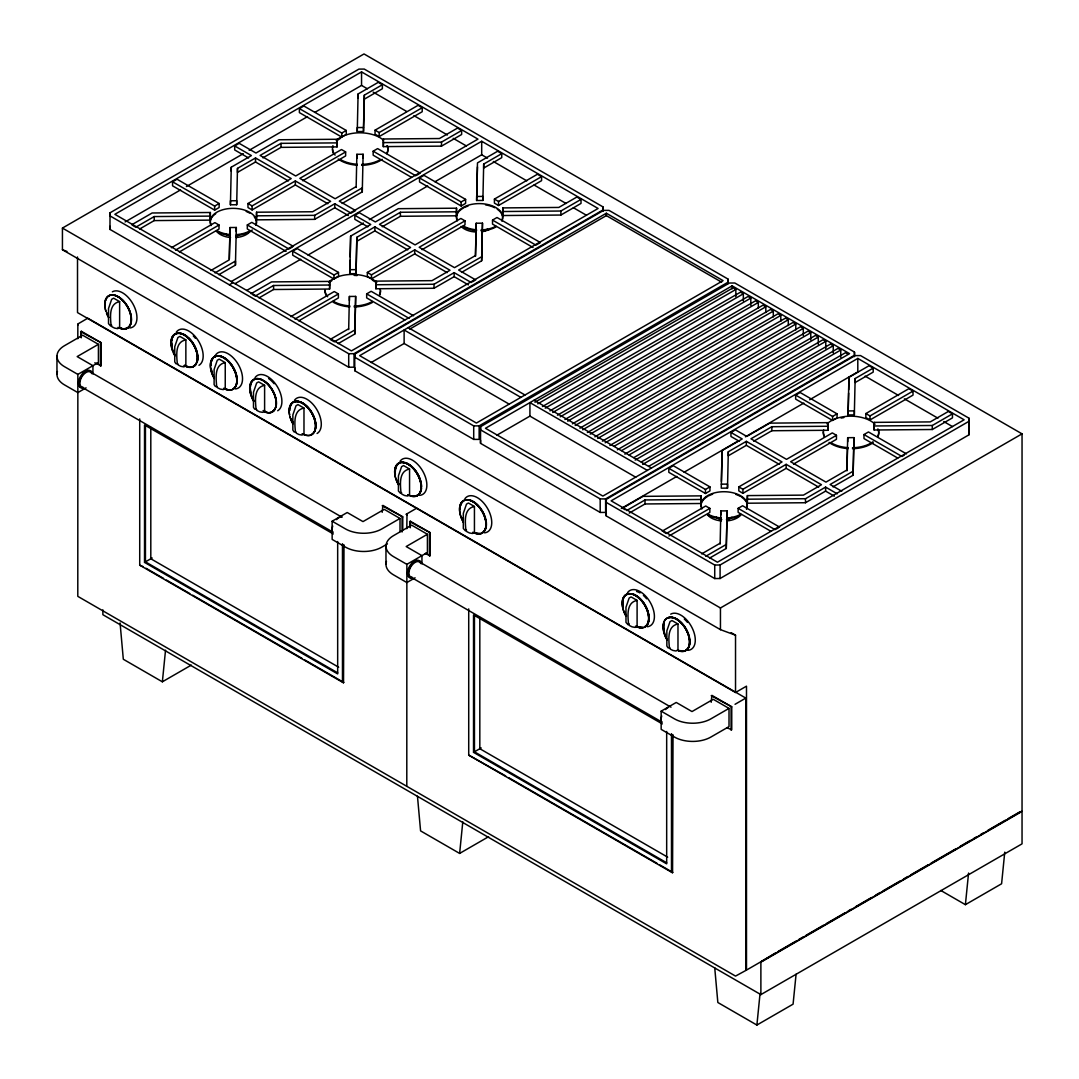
<?xml version="1.0" encoding="UTF-8"?>
<svg xmlns="http://www.w3.org/2000/svg" width="1079" height="1079" viewBox="0 0 1079 1079"><rect width="100%" height="100%" fill="white"/><g stroke="black" fill="none" stroke-linecap="round" stroke-linejoin="round"><path stroke-width="1.5" d="M354.748 354.074L354.735 357.203L473.708 425.895L479.143 425.881L728.001 282.212L728.015 279.07L609.028 210.392L603.606 210.392L354.748 354.074L354.735 370.717L473.708 439.409L479.143 439.396L479.143 425.881M354.735 370.717L354.748 367.588M605.616 498.903L600.194 498.916L480.533 429.833L480.546 426.691L729.404 283.022L734.826 283.008L854.487 352.091L854.474 355.234L605.616 498.903L605.616 512.417L600.194 512.431L480.533 443.348L480.546 440.219M602.999 211.403L602.999 206.898L364.27 69.069L358.902 69.11L110.045 212.792L109.964 215.881L348.706 353.723L354.06 353.669L602.918 210M354.06 353.669L354.06 367.184L348.706 367.238L109.964 229.409L110.045 226.307M139.663 228.991L154.203 220.588L210.243 220.116L210.338 212.496L152.152 212.981L131.678 224.81M210.243 220.116L210.338 212.496M327.827 203.729L295.349 184.968L252.108 209.933L247.981 207.546L247.981 203.526L291.209 178.575L255.521 157.966L237.488 168.378L236.679 204.74L230.434 204.794L231.27 167.191L251.394 155.578L234.682 145.935L234.682 149.954L248.602 157.993M236.301 231.499L236.301 227.48L230.043 227.534L229.234 259.891L210.837 270.519M229.355 259.054L230.043 227.534M218.821 274.686L235.451 265.083L236.301 227.48M247.981 203.526L252.108 205.914L295.349 180.948L330.646 201.341L312.613 211.754L256.573 212.212L256.492 215.827L314.663 215.341L334.787 203.729L351.093 213.143L355.584 210.553L339.265 201.139L362.274 187.854L362.274 191.86L342.137 203.486M348.382 215.584L334.787 207.748L314.663 219.361L256.492 219.846L256.573 216.232M259.027 297.898L273.567 289.509L329.608 289.037L329.702 281.417L271.53 281.902L251.043 293.731M329.608 289.037L329.702 281.417M262.898 157.844L281.026 147.364L337.08 146.892L337.161 139.272L278.989 139.757L255.966 153.043L239.174 143.345L234.682 145.935M337.08 146.892L337.161 139.272M447.192 272.636L414.714 253.889L371.473 278.854L367.346 276.467L367.346 272.447L410.586 247.482L374.885 226.873L356.852 237.286L356.043 273.661L349.798 273.715L350.635 236.112L370.758 224.499L354.829 215.301L354.829 219.32L367.858 226.833M349.798 273.715L350.135 260.282M350.216 256.923L350.635 236.112M348.679 329.594L349.407 296.455L355.665 296.401L354.816 334.004L338.186 343.608M357.257 131.571L358.093 93.967L378.257 82.341L382.384 84.715L382.384 88.734L364.324 99.174L363.502 131.517L357.257 131.571L357.257 127.551L363.502 127.511L364.324 95.154L382.384 84.715M356.137 187.449L356.879 154.31L363.124 154.257L363.124 158.276M356.043 273.661L356.852 237.286M354.816 334.004L355.665 296.401M362.274 191.86L363.124 154.257M468.394 284.883L454.151 276.656L434.028 288.268L375.856 288.754L375.951 285.153M367.346 272.447L371.473 274.835L414.714 249.869L450.024 270.249L431.991 280.661L375.951 281.133L375.856 284.748L434.028 284.249L454.151 272.636L471.24 282.509M383.409 138.989L383.315 142.603L441.486 142.118L461.637 130.478L461.637 134.497L441.486 146.137L383.315 146.623L383.409 138.989L439.45 138.53L457.509 128.091L461.637 130.478M383.315 146.623L383.409 143.008M382.263 226.752L400.403 216.286L456.444 215.813L456.525 208.193L398.353 208.679L375.344 221.964L359.307 212.711L354.829 215.301M456.444 215.813L456.525 208.193M483.689 164.062L482.879 200.438L476.621 200.492L477.471 162.889L497.621 151.249L501.748 153.636L501.748 157.655L483.689 168.081L483.689 164.062L501.748 153.636M461.515 272.407L481.652 260.781L482.488 223.178L476.244 223.232L475.434 255.588L454.502 267.659L419.191 247.28L464.995 220.844L464.995 224.864L422.064 249.654M476.621 200.492L477.471 166.908M475.515 256.37L476.244 223.232M481.652 260.781L482.488 223.178M581.015 199.399L560.864 211.025L502.679 211.524L502.774 207.91L558.814 207.438L576.874 197.012L581.015 199.399L581.015 203.418L560.864 215.045L502.679 215.53L502.774 211.929M602.918 210.257L602.999 206.898M606.304 499.307L606.223 502.396L714.73 565.045L720.084 564.991L968.942 421.323L969.023 418.22L860.529 355.584L855.161 355.625L606.304 499.307L606.223 515.91L714.73 578.56L720.084 578.506L968.942 434.837L969.023 418.22M606.223 515.91L606.304 512.822M625.254 509.774L622.502 508.182L642.976 496.353L701.161 495.868L701.067 499.483L645.026 499.941L626.629 510.569M629.205 513.105L645.026 503.96L701.067 503.502L701.161 499.887M818.651 487.101L786.173 468.353L742.932 493.305L738.805 490.918L738.805 486.912L782.032 461.947L746.344 441.338L728.312 451.75L727.502 488.126L721.258 488.167L722.094 450.563L742.217 438.951L730.942 432.45L730.942 436.469L739.398 441.338M721.419 481.45L722.094 450.563M720.138 544.045L720.866 510.906L727.125 510.853L726.275 548.469L709.645 558.059M726.275 548.469L727.125 510.853M834.35 496.165L825.61 491.12L805.487 502.733L747.315 503.219L747.396 495.598L803.437 495.126L821.47 484.714L786.173 464.334L742.932 489.286L738.805 486.912M747.315 503.219L747.396 495.598M753.722 441.217L771.849 430.737L827.903 430.278L827.984 426.664M730.942 432.45L735.433 429.86L746.789 436.415L769.813 423.13L827.984 422.644L827.903 426.259L771.849 426.718L750.93 438.802L786.524 459.357L832.314 432.908L836.454 435.296L836.454 439.315L793.51 464.105M855.148 378.527L854.325 414.902L848.081 414.943L848.917 377.34L869.081 365.714L873.208 368.101L873.208 372.107L855.148 382.546L855.148 378.527L873.208 368.101M832.961 486.872L853.098 475.246L853.948 437.629L847.703 437.683L846.88 470.039L825.961 482.124L790.651 461.745L836.454 435.296M848.081 414.943L848.634 393.12M848.714 389.762L848.917 377.34M846.961 470.822L847.541 448.176M853.098 475.246L853.948 437.629M952.46 413.85L932.31 425.49L874.138 425.976L874.233 422.375L930.273 421.902L948.333 411.477L952.46 413.85L952.46 417.87L932.31 429.509L874.138 429.995L874.233 426.38M111.676 325.17L110.611 325.979L108.52 323.646L108.52 308.5L111.676 299.301L113.632 298.168L119.634 301.634L119.634 327.503L117.678 328.636L114.657 328.11L112.054 326.829L111.043 325.103C110.314 316.646 108.871 303.658 119.634 301.634M401.59 492.563L400.525 493.359L398.434 491.026L398.434 475.879L401.59 466.694L403.559 465.562L409.561 469.028L409.561 494.897L407.606 496.03L404.571 495.49L401.968 494.209L400.97 492.483C400.228 484.026 398.785 471.051 409.561 469.028M466.479 530.018L465.413 530.828L463.323 528.481L463.323 513.334L466.479 504.149L468.434 503.016L474.436 506.483L474.436 532.352L472.481 533.485L469.459 532.959L466.856 531.664L465.858 529.951C465.116 521.481 463.673 508.506 474.436 506.483M629.138 623.932L628.059 624.728L625.982 622.394L625.982 607.248L629.138 598.063L631.094 596.93L637.096 600.396L637.096 626.265L635.14 627.398L632.119 626.859L629.516 625.577L628.504 623.851C627.776 615.394 626.333 602.419 637.096 600.396M120.066 622.961L123.316 659.256L162.363 681.807L165.532 650.192M417.465 796.235L420.581 830.884L459.627 853.422L462.797 821.82M714.73 967.85L717.845 1002.499L756.892 1025.05L760.061 993.435M796.086 974.202L793.078 1004.158L756.892 1025.05M940.807 890.472L965.395 904.674L968.564 873.059M1004.751 852.154L1001.595 883.768L965.395 904.674M77.796 338.739L77.85 323.997L87.79 318.184L745.805 698.086L745.805 970.48L735.527 976.09L406.796 786.308L406.864 564.344L427.419 552.475L427.419 534.267L411.652 525.163L393.498 535.656A25.694 14.836 0 0 0 393.498 556.629L406.864 564.344M406.796 528.683L407.012 513.779M177.846 364.041L175.904 363.69L174.744 361.87L174.744 346.723L177.9 337.538L179.856 336.405L185.858 339.872L185.858 365.741L183.902 366.873L180.881 366.347L178.278 365.053L177.28 363.34C176.538 354.87 175.095 341.895 185.858 339.872M217.23 386.768L215.274 386.417L214.114 384.61L214.114 369.463L217.27 360.265L219.226 359.145L225.241 362.611L225.241 388.48L223.272 389.6L220.251 389.074L217.648 387.793L216.65 386.066C215.908 377.61 214.465 364.635 225.241 362.611M256.6 409.494L254.644 409.143L253.484 407.336L253.484 392.19L256.64 383.005L258.609 381.872L264.611 385.338L264.611 411.207L262.642 412.34L259.621 411.814L257.018 410.519L256.02 408.806C255.278 400.336 253.835 387.361 264.611 385.338M295.97 432.234L294.014 431.883L292.854 430.062L292.854 414.929L296.024 405.731L297.979 404.598L303.981 408.064L303.981 433.933L302.026 435.066L298.991 434.54L296.388 433.259L295.39 431.533C294.648 423.076 293.205 410.087 303.981 408.064M669.965 648.155L668.009 647.805L666.849 645.997L666.849 630.851L670.005 621.652L671.974 620.533L677.976 623.986L677.976 649.855L676.02 650.988L672.986 650.462L670.383 649.18L669.385 647.454C668.643 638.997 667.2 626.009 677.976 623.986M735.527 692.489L735.527 635.194L720.448 629.65L62.434 249.748L62.434 228.074L364.014 53.95L1022.042 433.852L1022.042 811.003L746.493 970.088L746.493 686.163L735.527 692.489L77.513 312.586L77.513 256.977M231.284 281.525L477.957 139.11L361.546 71.902L114.873 214.316L351.417 350.891L598.103 208.476L481.693 141.268L235.02 283.683M172.559 181.811L177.037 179.222L219.131 203.513L219.131 207.532L214.64 210.122L172.559 185.831L172.559 181.811L214.64 206.102L219.131 203.513M299.382 108.588L303.873 105.998L346.251 130.465L346.251 134.484L341.76 137.073L299.382 112.607L299.382 108.588L341.76 133.054L346.251 130.465M125.097 221.937L180.557 189.917M186.397 186.546L243.314 153.677M249.155 150.305L307.542 116.599M314.839 112.378L361.546 85.416L367.373 88.775M210.243 216.11L154.203 216.569L135.806 227.197L133.054 225.605M337.08 142.887L281.026 143.345L260.106 155.43L295.7 175.985L341.49 149.536L345.631 151.923L345.631 155.942L302.686 180.732M288.363 180.935L255.521 161.985L237.488 172.397L237.488 168.378M171.399 247.738L214.896 222.625L219.024 225.012L219.024 229.031L179.384 251.92M375.047 130.181L418.072 105.324L422.213 107.711L422.213 111.73L379.174 136.574L375.047 134.187L375.047 130.181L379.174 132.555L379.174 136.574M175.526 250.126L219.024 225.012M345.631 151.923L299.827 178.372L335.137 198.752L356.057 186.667M379.174 132.555L422.213 107.711M411.531 177.347L373.159 155.187L373.159 151.181L377.637 148.592L420.27 173.206M286.083 251.38L247.307 228.977L247.307 224.958L251.785 222.368L293.448 246.43M80.588 336.581L81.276 331.253L101.156 342.731L101.156 365.687L94.79 362.8M214.964 272.893L235.451 261.078L235.451 265.083M406.796 786.308L77.796 596.35L77.85 374.4L98.418 362.517L98.418 344.322L77.162 356.583L92.929 365.687L92.929 373.968M80.588 331.658L101.156 342.731M292.328 247.078L288.956 249.02L247.307 224.958M416.912 175.149L419.151 173.854M229.341 284.802L233.145 282.604M292.692 251.164L297.184 248.575L338.496 272.434L338.496 276.453L334.004 279.043L292.692 255.183L292.692 251.164L334.004 275.024L338.496 272.434M419.529 177.941L424.007 175.351L465.615 199.386L465.615 203.392L461.138 205.981L419.529 181.96L419.529 177.941L461.138 201.962L465.615 199.386M246.686 290.453L300.704 259.27M308.001 255.062L363.461 223.043M369.301 219.671L427.689 185.966M434.985 181.744L481.693 154.783L487.506 158.141M86.077 387.847L77.85 392.594L64.484 384.879A25.694 14.836 0 0 1 57.457 371.5M329.608 285.018L273.567 285.49L255.17 296.105L252.419 294.527M456.444 211.794L400.403 212.266L379.471 224.351L415.064 244.893L460.868 218.457L464.995 220.844M356.852 241.305L374.885 230.893L407.727 249.856M290.764 316.66L334.261 291.546L338.388 293.933L338.388 297.939L298.748 320.841M494.411 199.089L537.436 174.245L541.577 176.632L541.577 180.652L498.538 205.496L494.411 203.108L494.411 199.089L498.538 201.476L498.538 205.496M294.891 319.047L338.388 293.933M498.538 201.476L541.577 176.632M492.523 220.089L497.001 217.499L540.417 242.559L535.926 245.149L492.523 220.089L492.523 224.108L533.039 247.496M404.854 319.95L366.671 297.898L366.671 293.879L371.149 291.29L413.594 315.783M348.598 328.812L330.201 339.426L334.328 341.814L354.816 329.985M481.652 256.762L458.629 270.047L475.718 279.92M472.359 281.862L474.598 280.567M606.344 213.237L359.671 355.652L476.405 423.049L723.078 280.634L606.344 213.237L606.344 215.611L409.696 329.135M371.136 362.544L404.126 343.5L509.194 404.153M139.717 418.935L139.717 565.167L143.089 566.596M333.317 533.97L144.532 424.978L144.532 562.388L152.179 557.978M732.142 285.854L485.469 428.282L602.878 496.07L849.564 353.656L732.142 285.854L732.142 288.862M534.928 402.211L733.032 287.837L735.838 289.469L735.838 296.725M387.428 543.91L381.845 547.134A25.694 14.836 0 0 1 345.509 547.134L332.143 539.419L332.143 521.211L347.222 512.512L362.989 521.602L384.245 509.342L400.012 518.446L400.012 531.677M537.747 403.843L735.838 289.469M542.427 406.54L740.518 292.166L743.337 293.798L743.337 301.041M496.933 435.161L529.924 416.116L635.747 477.215M545.232 408.159L743.337 293.798M382.182 512.336L382.87 505.377L402.75 516.854L402.75 529.978M549.912 410.87L748.017 296.496L750.822 298.114L750.822 305.37M552.731 412.488L750.822 298.114M557.411 415.199L755.516 300.825L758.321 302.444L758.321 308.243M560.217 416.818L758.321 302.444M564.91 419.515L763.001 305.155L765.82 306.773L765.82 312.573M406.028 514.346L416.804 508.128M567.716 421.147L765.82 306.773M400.012 518.446L381.845 528.926A25.694 14.836 0 0 1 345.509 528.926L332.143 521.211M382.182 505.781L402.75 516.854M572.396 423.845L770.5 309.471L773.306 311.103L773.306 316.902M575.215 425.477L773.306 311.103M409.602 526.525L410.29 521.211L430.17 532.689L430.17 555.645L425.22 553.581M579.895 428.174L777.999 313.8L780.805 315.419L780.805 321.232M582.7 429.793L780.805 315.419M587.381 432.504L785.485 318.13L788.304 319.748L788.304 325.561M590.2 434.122L788.304 319.748M162.363 681.807L191.32 665.096M594.88 436.833L792.984 322.459L795.789 324.078L795.789 329.877M427.419 534.267L406.176 546.54L421.943 555.645L421.943 563.912M409.602 521.602L430.17 532.689M597.685 438.452L795.789 324.078M602.379 441.149L800.47 326.775L803.289 328.407L803.289 335.663M605.184 442.781L803.289 328.407M609.864 445.479L807.969 331.105L810.774 332.737L810.774 339.979M614.14 446.261L810.774 332.737M617.363 449.808L815.468 335.434L818.273 337.053L818.273 344.309M621.625 450.59L818.273 337.053M624.849 454.138L822.953 339.764L825.772 341.382L825.772 348.638M415.091 577.804L406.864 582.552L393.498 574.837A25.694 14.836 0 0 1 386.457 561.458M629.124 454.92L825.772 341.382M633.805 457.617L830.452 344.093L833.258 345.712L833.258 352.968M635.153 460.086L833.258 345.712M641.304 461.947L837.938 348.409L840.757 350.041L840.757 357.297M642.652 464.415L840.757 350.041M648.789 466.276L845.437 352.739L848.242 354.357M857.805 358.417L611.132 500.831L717.441 562.213L964.127 419.798L857.805 358.417L857.805 371.931L809.641 399.743M668.818 468.313L673.296 465.723L709.955 486.885L709.955 490.905L705.464 493.494L668.818 472.332L668.818 468.313L705.464 489.475L709.955 486.885M795.641 395.089L800.119 392.5L837.075 413.837L837.075 417.856L832.583 420.446L795.641 399.109L795.641 395.089L832.583 416.427L837.075 413.837M621.342 508.452L676.816 476.419M684.113 472.211L738.117 441.028M745.414 436.82L803.801 403.101M779.186 464.307L746.344 445.357L728.312 455.77L728.312 451.75M139.717 565.167L343.392 682.764L343.85 544.679M662.223 531.124L705.72 505.997L709.847 508.384L709.847 512.404L668.926 536.034M865.871 413.554L908.896 388.696L913.023 391.084L913.023 395.103L869.998 419.947L865.871 417.573L865.871 413.554L869.998 415.941L869.998 419.947M709.847 508.384L666.35 533.498L663.598 531.92M869.998 415.941L913.023 391.084M897.741 458.062L863.982 438.573L863.982 434.554L868.46 431.964L906.441 453.881M770.865 531.246L738.13 512.35L738.13 508.344L742.608 505.754L779.604 527.105M701.66 553.891L720.057 543.263M705.787 556.278L726.275 544.45M747.315 499.199L805.487 498.714L825.61 487.101L837.264 493.831M853.098 471.226L830.088 484.511L841.741 491.242M776.246 529.047L778.485 527.752M904.202 455.176L901.95 456.471L863.982 434.554M62.434 228.074L720.448 607.976L1022.042 433.852M468.718 608.893L468.718 755.125L505.66 775.922M662.317 723.915L473.533 614.922L473.533 752.346L481.194 747.922M661.157 711.169L676.236 702.456L692.003 711.56L713.246 699.286L729.013 708.39L729.013 726.599L710.845 737.078A25.694 14.836 0 0 1 674.523 737.078L661.157 729.364L661.157 711.169L674.523 718.884A25.694 14.836 0 0 0 710.845 718.884L729.013 708.39M711.196 702.294L711.884 695.335L731.751 706.812L731.751 729.768L726.814 727.705M459.627 853.422L488.585 836.711M735.042 704.304L745.805 698.086M711.196 695.726L731.751 706.812M468.718 755.125L672.406 872.722L672.864 734.624M775.437 952.986L760.884 961.78M778.35 951.3L795.816 941.225M798.716 939.539L803.086 937.017M806 935.345L823.452 925.256M826.366 923.584L845.289 912.659M848.202 910.973L851.102 909.3M855.472 906.778L871.481 897.539M875.838 895.017L880.208 892.495M883.121 890.809L900.574 880.734M903.487 879.048L907.857 876.526M910.77 874.853L928.223 864.765M931.137 863.092L955.873 848.809M960.243 846.287L970.426 840.406M973.339 838.734L976.252 837.048M980.609 834.526L983.522 832.853M987.892 830.331L1005.345 820.242M1008.258 818.57L1019.898 811.84M760.884 994.609L1022.042 843.845L1022.042 811.395L760.884 962.171L760.884 994.609L102.869 614.706L102.869 609.851M476.621 196.472L482.879 196.418L482.879 200.438M349.798 269.696L356.043 269.642M848.081 410.937L854.325 410.883L854.325 414.902M721.258 484.161L727.502 484.107L727.502 488.126M62.434 249.748L66.952 251.407M606.344 215.611L721.622 282.158M373.186 92.133L406.662 111.461M413.931 115.655L447.394 134.983M453.22 138.341L466.317 145.908M493.332 161.499L526.795 180.827M534.078 185.022L566.084 203.499M573.367 207.707L586.463 215.26M865.088 376.126L898.578 395.467M904.404 398.839L937.907 418.166M943.734 421.538L952.474 426.583M373.159 151.181L415.793 175.796M366.671 293.879L409.103 318.372M738.13 508.344L775.127 529.695M408.24 327.611L524.974 394.995M534.038 400.228L651.46 468.03M520.86 397.369L404.126 329.985L404.126 343.5M647.346 470.404L529.924 402.602L529.924 416.116M731.144 632.672L735.527 635.194M98.418 344.322L82.651 335.218L64.484 345.698A25.694 14.836 0 0 0 64.484 366.671L77.85 374.4M96.894 363.232L101.156 365.687M425.908 553.176L430.17 555.645M90.528 372.039L342.003 517.232M419.542 561.997L671.017 707.177M81.613 387.037L333.087 532.217M410.627 576.995L662.101 722.175M338.671 667.227L150.804 558.76L150.804 427.446M667.685 857.171L479.818 748.718L479.818 617.404M337.673 672.851L145.436 561.862L145.436 425.504M666.674 862.795L474.45 751.82L474.45 615.448M144.532 562.388L337.673 673.903L337.673 541.51M473.533 752.346L666.674 863.847L666.674 731.468M146.002 568.269L163.522 578.384M166.436 580.07L189.783 593.544M192.696 595.23L301.945 658.298M304.831 659.97L343.85 682.494M508.573 777.608L656.963 863.267M659.849 864.94L672.864 872.452M407.012 514.912L406.796 514.224M77.998 324.968L77.796 324.28M968.942 421.323L968.942 434.837M932.31 425.49L932.31 429.509M874.233 422.375L874.138 429.995M854.487 352.091L854.487 356.609M847.703 437.683L847.703 441.702M832.583 416.427L832.583 420.446M827.984 422.644L827.903 430.278M825.61 487.101L825.61 491.12M805.487 498.714L805.487 502.733M786.173 464.334L786.173 468.353M771.849 426.718L771.849 430.737M746.344 441.338L746.344 445.357M742.932 489.286L742.932 493.305M731.076 707.204L731.076 730.159M728.015 279.07L728.015 283.575M720.866 510.906L720.866 514.926M720.448 607.976L720.448 629.65M720.084 564.991L720.084 578.506M714.73 565.045L714.73 578.56M705.464 489.475L705.464 493.494M701.161 495.868L701.067 503.502M672.406 734.893L672.406 872.722M671.489 733.666L671.489 872.183M645.026 499.941L645.026 503.96M600.194 498.916L600.194 512.431M560.864 211.025L560.864 215.045M502.774 207.91L502.679 215.53M481.693 141.268L481.693 154.783M480.546 426.691L480.533 443.348M473.708 425.895L473.708 439.409M461.138 201.962L461.138 205.981M454.151 272.636L454.151 276.656M441.486 142.118L441.486 146.137M434.028 284.249L434.028 288.268M429.482 533.08L429.482 556.036M414.714 249.869L414.714 253.889M410.29 521.211L410.29 527.766M402.062 517.259L402.062 532.014M400.403 212.266L400.403 216.286M385.972 546.149L385.972 564.344M375.951 281.133L375.856 288.754M374.885 226.873L374.885 230.893M371.473 274.835L371.473 278.854M364.324 95.154L364.324 99.174M363.502 127.511L363.502 131.517M361.546 71.902L361.546 85.416M358.093 93.967L358.093 97.987M356.879 154.31L356.879 158.33M349.407 296.455L349.407 300.475M348.706 353.723L348.706 367.238M343.392 544.935L343.392 682.764M342.475 543.722L342.475 682.238M341.76 133.054L341.76 137.073M334.787 203.729L334.787 207.748M334.004 275.024L334.004 279.043M314.663 215.341L314.663 219.361M295.349 180.948L295.349 184.968M281.026 143.345L281.026 147.364M273.567 285.49L273.567 289.509M256.573 212.212L256.492 219.846M255.521 157.966L255.521 161.985M252.108 205.914L252.108 209.933M236.679 204.74L236.679 200.734L230.434 200.775L230.434 204.794M231.27 167.191L231.27 171.21M214.64 206.102L214.64 210.122M154.203 216.569L154.203 220.588M110.045 212.792L109.964 229.409M100.468 343.135L100.468 366.091M81.276 331.253L81.276 337.821M56.958 356.191L56.958 374.4M411.625 577.953A9.711 5.611 -60 0 1 409.656 566.111A9.711 5.611 -60 0 1 420.797 562.523M412.596 577.44A8.726 5.031 -60 0 1 410.816 566.812A8.726 5.031 -60 0 1 420.837 563.589M661.616 722.08A9.711 5.611 -60 0 1 661.724 715.943M665.527 709.564A9.711 5.611 -60 0 1 668.171 707.5M412.313 578.344A9.711 5.611 -60 0 1 410.344 566.502A9.711 5.611 -60 0 1 421.484 562.928M740.545 514.332A23.091 13.177 0.6 0 1 727.233 517.987M721.204 517.947A23.091 13.177 0.6 0 1 707.878 514.117M701.903 508.169A23.091 13.177 0.6 0 1 724.211 491.727A23.091 13.177 0.6 0 1 746.52 508.479M740.531 515.128A23.091 13.177 0.6 0 1 727.219 518.77M721.19 518.729A23.091 13.177 0.6 0 1 707.878 514.899M701.889 508.951A23.091 13.177 0.6 0 1 701.458 503.246M701.889 502.126A23.091 13.177 0.6 0 1 707.878 496.259M708.97 495.679A23.091 13.177 0.6 0 1 712.653 494.209M735.757 494.357A23.091 13.177 0.6 0 1 740.531 496.488M741.893 497.352A23.091 13.177 0.6 0 1 745.913 501.344M746.506 502.436A23.091 13.177 0.6 0 1 746.506 509.261M731.94 517.232A9.05 5.166 0.6 0 1 726.45 519.606M721.77 519.565A9.05 5.166 0.6 0 1 716.281 517.124M873.032 441.756A27.717 15.807 0.6 0 1 852.477 447.772M848.148 447.677A27.717 15.807 0.6 0 1 831.437 443.024M824.275 435.889A27.717 15.807 0.6 0 1 823.331 431.789M827.04 423.899A27.717 15.807 0.6 0 1 875.042 424.236M878.333 429.415A27.717 15.807 0.6 0 1 877.807 436.253M873.019 442.7A27.717 15.807 0.6 0 1 852.477 448.716M848.134 448.621A27.717 15.807 0.6 0 1 829.05 442.39M824.262 436.82A27.717 15.807 0.6 0 1 823.736 429.981M841.107 418.086A27.717 15.807 0.6 0 1 843.859 417.6M877.793 429.01A27.717 15.807 0.6 0 1 877.793 437.197M495.908 226.199A23.091 13.177 0.6 0 1 481.086 229.935M476.567 229.814A23.091 13.177 0.6 0 1 463.255 225.983M457.28 220.035A23.091 13.177 0.6 0 1 479.589 203.607A23.091 13.177 0.6 0 1 501.897 220.345M495.908 226.995A23.091 13.177 0.6 0 1 481.086 230.717M476.567 230.596A23.091 13.177 0.6 0 1 463.242 226.765M457.267 220.817A23.091 13.177 0.6 0 1 458.642 211.848M459.573 210.837A23.091 13.177 0.6 0 1 463.242 208.126M464.348 207.546A23.091 13.177 0.6 0 1 468.03 206.076M485.55 204.875A23.091 13.177 0.6 0 1 494.802 207.761M497.257 209.218A23.091 13.177 0.6 0 1 501.883 221.128M487.317 229.099A9.05 5.166 0.6 0 1 484.012 230.973M474.962 230.906A9.05 5.166 0.6 0 1 473.088 230.07M372.349 301.54A27.717 15.807 0.6 0 1 354.195 306.018M349.866 305.923A27.717 15.807 0.6 0 1 333.155 301.257M327.638 296.725A27.717 15.807 0.6 0 1 325.035 290.022M328.758 282.145A27.717 15.807 0.6 0 1 376.76 282.482M380.469 290.413A27.717 15.807 0.6 0 1 379.525 294.5M372.349 302.471A27.717 15.807 0.6 0 1 354.195 306.962M349.852 306.868A27.717 15.807 0.6 0 1 333.155 302.201M325.979 295.066A27.717 15.807 0.6 0 1 325.035 290.966M329.702 282.226A27.717 15.807 0.6 0 1 331.914 280.594M354.182 275.388A27.717 15.807 0.6 0 1 357.082 275.577M372.336 280.122A27.717 15.807 0.6 0 1 374.737 281.686M380.037 288.606A27.717 15.807 0.6 0 1 379.511 295.444M379.808 159.921A27.717 15.807 0.6 0 1 361.654 164.399M357.324 164.305A27.717 15.807 0.6 0 1 340.613 159.652M335.097 155.106A27.717 15.807 0.6 0 1 332.925 145.665M336.216 140.526A27.717 15.807 0.6 0 1 383.261 139.987M387.509 146.043A27.717 15.807 0.6 0 1 386.983 152.881M382.195 159.314A27.717 15.807 0.6 0 1 361.654 165.343M357.311 165.249A27.717 15.807 0.6 0 1 338.226 159.018M333.438 153.447A27.717 15.807 0.6 0 1 332.494 149.347M337.161 140.607A27.717 15.807 0.6 0 1 340.613 138.233M386.97 145.638A27.717 15.807 0.6 0 1 386.983 153.825M252.297 230.002A23.091 13.177 0.6 0 1 236.395 235.397M230.367 235.357A23.091 13.177 0.6 0 1 217.054 231.526M211.066 225.578A23.091 13.177 0.6 0 1 215.692 213.723M246.201 211.457A23.091 13.177 0.6 0 1 249.708 213.116M254.307 216.892A23.091 13.177 0.6 0 1 256.128 224.769M249.721 230.96A23.091 13.177 0.6 0 1 236.409 234.615M230.38 234.575A23.091 13.177 0.6 0 1 217.054 230.731M211.079 224.796A23.091 13.177 0.6 0 1 233.388 208.355A23.091 13.177 0.6 0 1 255.696 225.093M239.686 234.925A9.05 5.166 0.6 0 1 235.627 236.234M228.761 235.667A9.05 5.166 0.6 0 1 225.457 233.752M395.305 471.739A18.343 10.588 60 0 1 399.109 463.35M401.793 462.513A18.343 10.588 60 0 1 417.452 473.937A18.343 10.588 60 0 1 419.515 493.211M417.452 495.113A18.343 10.588 60 0 1 414.768 495.949M417.694 495.342A18.667 10.777 60 0 1 411.773 495.881A18.599 10.736 60 0 0 421.066 483.122A18.599 10.736 60 0 0 405.61 462.824A18.599 10.736 60 0 0 395.332 474.396M396.937 480.209A18.667 10.777 60 0 0 399.028 484.579A18.599 10.736 60 0 1 396.897 480.249M395.359 474.328A18.667 10.777 60 0 1 399.028 463.026M404.949 462.5A18.667 10.777 60 0 1 421.552 486.804M421.511 488.099A18.667 10.777 60 0 1 419.785 493.4M407.929 494.762A18.775 10.83 60 0 0 420.756 482.866A18.775 10.83 60 0 0 401.294 462.325A18.775 10.83 60 0 0 398.556 484.849A18.599 10.736 60 0 1 401.361 462.486A18.599 10.736 60 0 1 420.635 482.839A18.599 10.736 60 0 1 407.929 494.614M400.012 461.299A20.353 11.748 60 0 1 422.644 470.93A20.353 11.748 60 0 1 419.664 495.355M479.642 533.404A18.343 10.588 60 0 1 476.513 533.093M463.228 520.591A18.343 10.588 60 0 1 461.933 517.691M460.639 505.579A18.343 10.588 60 0 1 463.983 500.804M469.81 500.292A18.343 10.588 60 0 1 484.39 515.695A18.343 10.588 60 0 1 482.34 532.581M482.569 532.81A18.667 10.777 60 0 1 474.396 532.486M463.134 520.604A18.667 10.777 60 0 1 461.812 517.664M460.045 509.032A18.667 10.777 60 0 1 463.916 500.481M469.824 499.955A18.667 10.777 60 0 1 483.716 513.415A18.667 10.777 60 0 1 484.673 530.868M472.818 532.217A18.775 10.83 60 0 0 485.644 520.321A18.775 10.83 60 0 0 466.182 499.793A18.775 10.83 60 0 0 463.43 522.303A18.599 10.736 60 0 1 465.912 499.982A18.599 10.736 60 0 1 485.294 519.323A18.599 10.736 60 0 1 473.964 532.675M464.887 498.768A20.353 11.748 60 0 1 487.533 508.398A20.353 11.748 60 0 1 484.552 532.824M121.711 328.259A18.343 10.588 60 0 1 119.486 327.423M114.994 295.444A18.343 10.588 60 0 1 130.883 315.203M131.328 319.344A18.343 10.588 60 0 1 124.84 328.569M114.954 295.214A18.599 10.736 60 0 1 131.301 316.686A18.599 10.736 60 0 1 119.499 327.638M108.291 315.796A18.599 10.736 60 0 1 106.969 312.87M105.202 304.251A18.599 10.736 60 0 1 105.405 301.729M105.661 300.582A18.599 10.736 60 0 1 111.784 294.904M118.016 327.369A18.775 10.83 60 0 0 131.152 317.401A18.775 10.83 60 0 0 114.212 295.16A18.775 10.83 60 0 0 105.985 311.588A18.599 10.736 60 0 1 105.31 308.648M108.628 317.469A18.775 10.83 60 0 1 106.524 313.072A18.599 10.736 60 0 0 108.723 317.415M105.068 307.205A18.599 10.736 60 0 1 116.114 295.929A18.599 10.736 60 0 1 131.072 317.819A18.599 10.736 60 0 1 119.162 327.827M112.378 291.802A20.353 11.748 60 0 1 133.971 305.897A20.353 11.748 60 0 1 129.75 327.976M172.047 346.723A18.343 10.588 60 0 1 171.615 342.596M171.655 341.315A18.343 10.588 60 0 1 186.842 336.635M191.064 340.856A18.343 10.588 60 0 1 193.748 365.97M193.289 335.947A18.667 10.777 60 0 1 195.38 338.28M188.083 366.725A18.667 10.777 60 0 1 184.657 365.268A18.599 10.736 60 0 0 187.989 366.712M171.912 346.615A18.667 10.777 60 0 1 171.467 342.421A18.599 10.736 60 0 0 173.193 351.093M171.521 341.126A18.667 10.777 60 0 1 181.245 333.344M182.364 333.708A18.667 10.777 60 0 1 186.964 336.351M188.083 337.282A18.667 10.777 60 0 1 197.417 361.344M196.095 364.257A18.667 10.777 60 0 1 191.266 367.035A18.599 10.736 60 0 0 195.973 364.243M174.852 355.706A18.775 10.83 60 0 1 177.603 333.182A18.775 10.83 60 0 1 197.052 353.71A18.775 10.83 60 0 1 184.239 365.606M175.284 355.45A18.599 10.736 60 0 1 173.813 352.563M171.48 341.207A18.599 10.736 60 0 1 186.869 336.446M187.989 337.376A18.599 10.736 60 0 1 197.282 361.344M172.856 351.295A18.599 10.736 60 0 1 179.748 333.411A18.599 10.736 60 0 1 197.187 355.126A18.599 10.736 60 0 1 184.239 365.457M174.946 355.652A18.599 10.736 60 0 1 173.463 352.766M176.309 332.157A20.353 11.748 60 0 1 197.538 339.534A20.353 11.748 60 0 1 198.954 365.295M227.305 389.222A18.343 10.588 60 0 1 225.079 388.386M211.43 361.708A18.343 10.588 60 0 1 212.725 358.835M214.775 356.933A18.343 10.588 60 0 1 228.397 361.303A18.343 10.588 60 0 1 236.881 378.972M236.881 381.575A18.343 10.588 60 0 1 233.131 388.696M212.077 372.309A18.667 10.777 60 0 1 211.295 369.355A18.599 10.736 60 0 0 212.037 372.349M210.837 365.147A18.667 10.777 60 0 1 224.041 357.527A18.667 10.777 60 0 1 237.232 380.388M214.222 378.432A18.775 10.83 60 0 1 216.973 355.908A18.775 10.83 60 0 1 236.436 376.45A18.775 10.83 60 0 1 223.609 388.332A18.599 10.736 60 0 0 236.314 376.409A18.599 10.736 60 0 0 217.041 356.07A18.599 10.736 60 0 0 214.316 378.378M210.81 365.228A18.599 10.736 60 0 1 227.359 360.116A18.599 10.736 60 0 1 235.343 386.983M214.627 356.906A20.353 11.748 60 0 1 237.393 363.003A20.353 11.748 60 0 1 235.343 388.939M266.688 411.949A18.343 10.588 60 0 1 263.33 410.519M250.8 392.19A18.343 10.588 60 0 1 250.355 388.062M250.409 386.781A18.343 10.588 60 0 1 262.197 379.97M263.33 380.563A18.343 10.588 60 0 1 266.688 383.018M267.754 384.03A18.343 10.588 60 0 1 274.565 394.536M275.078 395.993A18.343 10.588 60 0 1 272.501 411.436M268.671 378.608A18.667 10.777 60 0 1 274.12 383.733M266.729 412.178A18.599 10.736 60 0 1 263.33 410.721M254.024 400.916A18.599 10.736 60 0 1 252.553 398.03M251.933 396.559A18.599 10.736 60 0 1 250.18 387.954M250.234 386.66A18.599 10.736 60 0 1 262.184 379.754M263.33 380.361A18.599 10.736 60 0 1 276.022 406.81M274.713 409.71A18.599 10.736 60 0 1 269.898 412.488M253.592 401.159A18.775 10.83 60 0 1 256.02 378.675A18.775 10.83 60 0 1 275.577 398.205A18.775 10.83 60 0 1 264.139 411.679M253.686 401.105A18.599 10.736 60 0 1 256.087 378.837A18.599 10.736 60 0 1 275.469 398.178A18.599 10.736 60 0 1 264.126 411.531M255.049 377.61A20.353 11.748 60 0 1 276.278 385.001A20.353 11.748 60 0 1 277.694 410.748M292.76 422.172A18.343 10.588 60 0 1 291.465 419.286M290.17 407.161A18.343 10.588 60 0 1 291.465 404.301M293.528 402.386A18.343 10.588 60 0 1 311.871 412.987A18.343 10.588 60 0 1 311.871 434.163M289.59 410.613A18.667 10.777 60 0 1 299.369 401.536M300.488 401.901A18.667 10.777 60 0 1 315.972 425.854M289.536 415.037A18.775 10.83 60 0 1 300.056 402.049A18.775 10.83 60 0 1 315.581 424.775A18.775 10.83 60 0 1 302.349 433.798M289.887 416.507A18.775 10.83 60 0 0 292.975 423.899A18.599 10.736 60 0 1 289.995 416.534M289.55 410.681A18.599 10.736 60 0 1 306.099 405.583A18.599 10.736 60 0 1 314.083 432.436M289.658 415.078A18.599 10.736 60 0 1 300.07 402.211A18.599 10.736 60 0 1 315.459 424.708A18.599 10.736 60 0 1 302.349 433.664M294.432 400.349A20.353 11.748 60 0 1 315.661 407.727A20.353 11.748 60 0 1 317.078 433.488M683.182 650.92A18.343 10.588 60 0 1 680.053 650.61M664.165 630.837A18.343 10.588 60 0 1 664.165 623.096M667.523 618.307A18.343 10.588 60 0 1 688.888 636.124M689.225 637.554A18.343 10.588 60 0 1 685.866 650.084M684.302 619.036A18.667 10.777 60 0 1 687.485 622.394M683.371 651.163A18.667 10.777 60 0 1 677.922 649.99M665.352 635.18A18.667 10.777 60 0 1 664.367 632.2M664.03 630.743A18.667 10.777 60 0 1 664.03 622.853M667.442 617.997A18.667 10.777 60 0 1 686.109 628.76A18.667 10.777 60 0 1 686.109 650.313M666.97 639.82A18.775 10.83 60 0 1 669.385 617.336A18.775 10.83 60 0 1 688.955 636.853A18.775 10.83 60 0 1 677.504 650.327M667.051 639.766A18.599 10.736 60 0 1 669.452 617.485A18.599 10.736 60 0 1 688.834 636.826A18.599 10.736 60 0 1 677.491 650.178M670.706 614.153A20.353 11.748 60 0 1 692.313 628.248A20.353 11.748 60 0 1 688.078 650.327M642.302 627.317A18.343 10.588 60 0 1 639.173 627.007M623.042 605.832A18.343 10.588 60 0 1 623.284 599.492M626.643 594.718A18.343 10.588 60 0 1 629.327 593.882M632.456 594.192A18.343 10.588 60 0 1 647.049 609.595A18.343 10.588 60 0 1 644.986 626.494M636.597 591.494A18.667 10.777 60 0 1 640.009 592.937M643.421 595.433A18.667 10.777 60 0 1 646.604 598.791M642.491 627.56A18.667 10.777 60 0 1 637.042 626.4M623.149 607.14A18.667 10.777 60 0 1 629.3 593.544M632.483 593.868A18.667 10.777 60 0 1 649.099 618.173M649.045 619.467A18.667 10.777 60 0 1 645.229 626.71M635.477 626.13A18.775 10.83 60 0 0 648.29 614.234A18.775 10.83 60 0 0 628.841 593.693A18.775 10.83 60 0 0 626.09 616.217A18.599 10.736 60 0 1 628.571 593.895A18.599 10.736 60 0 1 647.953 613.236A18.599 10.736 60 0 1 636.623 626.589M642.396 627.546A18.599 10.736 60 0 1 636.961 626.386M626.521 615.974A18.599 10.736 60 0 1 624.431 611.618M623.122 607.194A18.599 10.736 60 0 1 629.246 593.652M632.415 593.976A18.599 10.736 60 0 1 647.198 609.581A18.599 10.736 60 0 1 645.121 626.71M627.546 592.668A20.353 11.748 60 0 1 650.192 602.298A20.353 11.748 60 0 1 647.211 626.724M80.426 387.496A9.711 5.611 -60 0 1 81.707 374.588A9.711 5.611 -60 0 1 91.796 372.579M83.582 387.496A8.726 5.031 -60 0 1 81.815 376.854A8.726 5.031 -60 0 1 91.823 373.644M332.602 532.136A9.711 5.611 -60 0 1 332.71 525.999M336.513 519.606A9.711 5.611 -60 0 1 341.773 516.706M83.312 388.4A9.711 5.611 -60 0 1 81.33 376.544A9.711 5.611 -60 0 1 92.484 372.97M490.284 228.937A18.343 10.588 0 0 1 481.612 231.742M475.893 232.012A18.343 10.588 0 0 1 461.124 226.428M741.165 514.494A18.343 10.588 0 0 1 727.071 520.901M721.352 520.901A18.343 10.588 0 0 1 707.258 514.494M250.341 231.122A18.343 10.588 0 0 1 236.247 237.528M230.528 237.528A18.343 10.588 0 0 1 216.434 231.122M291.357 419.245A18.667 10.777 60 0 0 292.679 422.186A18.599 10.736 60 0 1 291.317 419.299"/></g></svg>
